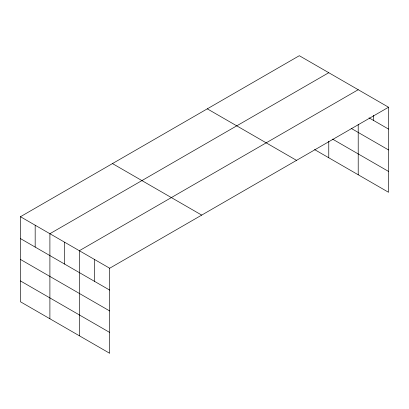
<?xml version="1.0" encoding="UTF-8"?>
<svg xmlns="http://www.w3.org/2000/svg" width="409" height="409" viewBox="0 0 409 409"><rect width="100%" height="100%" fill="white"/><g stroke="black" fill="none" stroke-linecap="round" stroke-linejoin="round"><path stroke-width="0.61" d="M20.45 216.714L109.684 268.232L109.684 353.289L20.45 301.77L20.45 216.714L299.316 55.711L388.55 107.23L388.55 192.286L314.587 149.582M328.764 72.71L49.898 233.718L49.898 318.769M358.212 89.714L79.341 250.717L79.341 335.774M109.684 268.232L388.55 107.23M369.046 117.838L388.55 129.101M351.121 128.344L388.55 149.95M332.583 139.121L388.55 171.432M207.291 108.84L296.525 160.359M112.475 163.585L201.709 215.103M20.45 238.585L109.684 290.104M20.45 259.439L109.684 310.952M20.45 280.922L109.684 332.435M373.381 115.343L373.381 120.343M358.212 124.464L358.212 174.771M328.764 141.212L328.764 157.767M94.51 259.475L94.51 281.346M64.622 242.215L64.622 264.086M35.174 225.216L35.174 247.087"/></g></svg>
